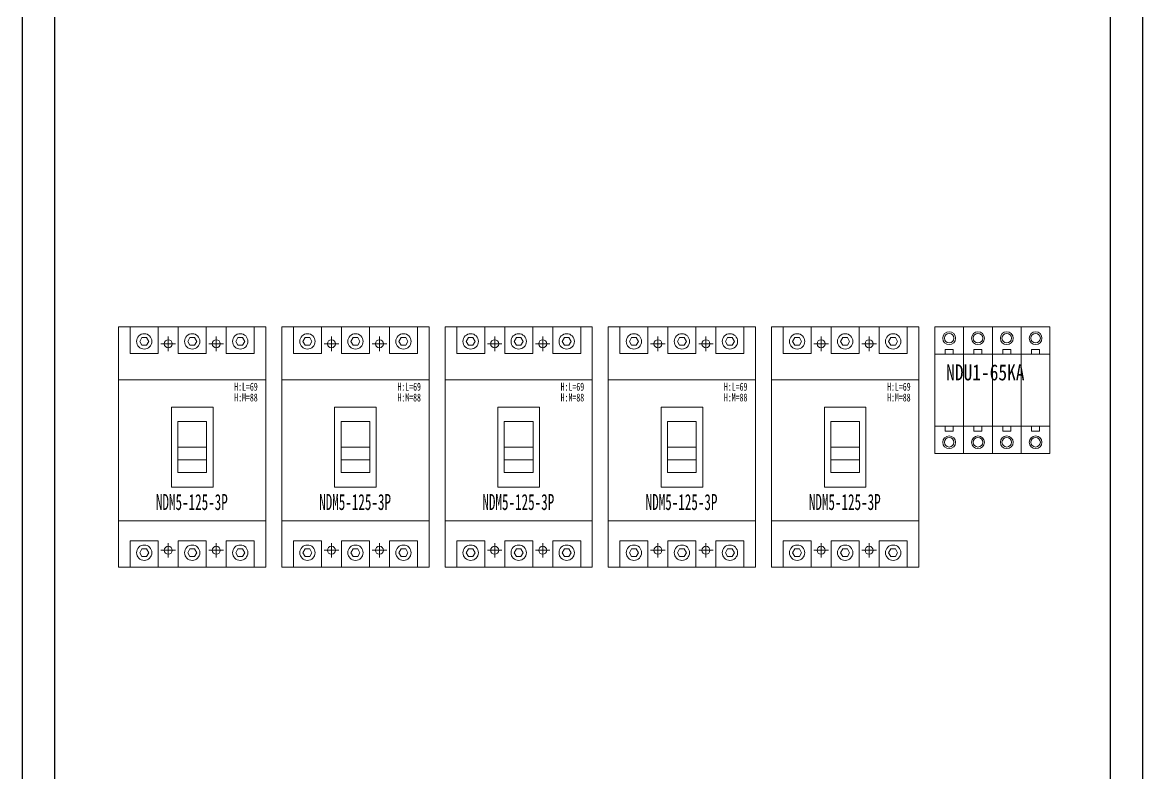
# Model space of a CAD drawing. Extents: x 347337 to 348037, y 303540 to 305540.
# Drawn here: x 347337 to 348037, y 304566 to 305036 of the extents above; entities that cross this region are included whole.
import ezdxf

# ---------------------------------------------------------------- set-up
doc = ezdxf.new("R2010")
doc.units = 0
doc.header["$MEASUREMENT"] = 0
doc.linetypes.add('DASHED', pattern=[0.75, 0.5, -0.25])
doc.layers.add('E-UNIV-NOTE', color=6, linetype='Continuous')
doc.layers.add('布置图', color=30, linetype='Continuous')
doc.layers.add('细线', color=7, linetype='Continuous', lineweight=0)
doc.styles.add('宋', font='', dxfattribs={"width": 0.7})
doc.styles.add('宋体', font='', dxfattribs={"width": 0.8})
doc.styles.get('宋').set_extended_font_data('SimSun')
doc.styles.get('宋体').set_extended_font_data('NSimSun')

# ---------------------------------------------------------------- blocks, each defined once
blk = doc.blocks.new('Manufacturer光辉PartName塑壳断路器Series125ShellFrameLimitingCurrentRemarkPartTypeMinCurrent1MaxCurrent125Poles3PMinPower0MaxPower0LibType2DelFlgfalseUpdateDate')
at = {"layer": '细线'}
for p, q in [((-19.53, 64.5), (-10.47, 64.5)), ((-15, 69.03), (-15, 59.97)), ((10.47, 64.5), (19.53, 64.5)), ((15, 69.03), (15, 59.97)), ((-15, -69.03), (-15, -59.97)), ((15, -69.03), (15, -59.97)), ((-19.53, -64.5), (-10.47, -64.5)), ((10.47, -64.5), (19.53, -64.5))]:
    blk.add_line(p, q, dxfattribs=at)
for points in [[(-46, -75), (46, -75), (46, 75), (-46, 75)], [(-38.75, 58.5), (-21.25, 58.5), (-21.25, 75), (-38.75, 75)], [(-8.75, 58.5), (8.75, 58.5), (8.75, 75), (-8.75, 75)], [(21.25, 58.5), (38.75, 58.5), (38.75, 75), (21.25, 75)], [(-46, -46), (46, -46), (46, 42), (-46, 42)], [(-13, -25), (13, -25), (13, 25), (-13, 25)], [(-9, -16), (9, -16), (9, 16), (-9, 16)], [(-9, 0), (9, 0), (9, -16), (-9, -16)], [(-9, 0), (9, 0), (9, -8), (-9, -8)], [(-38.75, -58.5), (-21.25, -58.5), (-21.25, -75), (-38.75, -75)], [(-8.75, -58.5), (8.75, -58.5), (8.75, -75), (-8.75, -75)], [(21.25, -58.5), (38.75, -58.5), (38.75, -75), (21.25, -75)]]:
    blk.add_lwpolyline(points, close=True, dxfattribs=at)
at = {"layer": '细线', "color": 7}
for points in [[(-27.19, 66), (-28.59, 68.43), (-31.41, 68.43), (-32.81, 66), (-31.41, 63.57), (-28.59, 63.57)], [(2.81, 66), (1.41, 68.43), (-1.41, 68.43), (-2.81, 66), (-1.41, 63.57), (1.41, 63.57)], [(32.81, 66), (31.41, 68.43), (28.59, 68.43), (27.19, 66), (28.59, 63.57), (31.41, 63.57)], [(-27.19, -66), (-28.59, -68.43), (-31.41, -68.43), (-32.81, -66), (-31.41, -63.57), (-28.59, -63.57)], [(2.81, -66), (1.41, -68.43), (-1.41, -68.43), (-2.81, -66), (-1.41, -63.57), (1.41, -63.57)], [(32.81, -66), (31.41, -68.43), (28.59, -68.43), (27.19, -66), (28.59, -63.57), (31.41, -63.57)]]:
    blk.add_lwpolyline(points, close=True, dxfattribs=at)
for centre in [(-30, 66), (0, 66), (30, 66), (-30, -66), (0, -66), (30, -66)]:
    blk.add_circle(centre, 4.8, dxfattribs=at)
at = {"layer": '细线'}
for centre in [(-15, 64.5), (15, 64.5), (-15, -64.5), (15, -64.5)]:
    blk.add_circle(centre, 2.5, dxfattribs=at)
at = {"layer": '细线', "color": 7, "attachment_point": 1, "style": '宋'}
for s, insert, char_height, width in [('\\pxql;{\\fFangSong_GB2312|b0|i0|c134|p49;\\W0.6;H:L=69}', (26.23, 40.19), 5, 16.7991), ('\\pxql;{\\fFangSong_GB2312|b0|i0|c134|p49;\\W0.6;H:M=88}', (26.23, 33.45), 5, 16.7991), ('\\pxql;{\\fFangSong_GB2312|b0|i0|c134|p49;\\W0.6;NDM5-125-3P}', (-22.68, -29.34), 10, 49.2649)]:
    blk.add_mtext(s, dxfattribs=dict(at, insert=insert, char_height=char_height, width=width))
blk = doc.blocks.new('Manufacturer上海良信PartName电涌保护器SeriesNDU1ShellFrameLimitingCurrentRemarkPartTypeMinCurrent0MaxCurrent0Poles4PMinPower0MaxPower0LibType3DelFlgfalseUpdateDate2023-01-0100000')
at = {"color": 7, "linetype": 'Continuous', "lineweight": 15}
for p, q in [((-18, 39.5), (-36, 39.5)), ((-36, 39.5), (-36, 22.5)), ((-18, 22.5), (-18, 39.5)), ((36, 39.5), (-18, 39.5)), ((0, 22.5), (0, 39.5)), ((18, 22.5), (18, 39.5)), ((36, 39.5), (36, 22.5)), ((-36, 22.5), (-36, -22.5)), ((-18, 22.5), (-36, 22.5)), ((-24.5, 25.5), (-29.5, 25.5)), ((-29.5, 25.5), (-29.5, 22.5)), ((-24.5, 22.5), (-24.5, 25.5)), ((-18, -22.5), (-18, 22.5)), ((36, 22.5), (-18, 22.5)), ((-6.5, 25.5), (-11.5, 25.5)), ((-11.5, 25.5), (-11.5, 22.5)), ((-6.5, 22.5), (-6.5, 25.5)), ((0, -22.5), (0, 22.5)), ((11.5, 25.5), (6.5, 25.5)), ((6.5, 25.5), (6.5, 22.5)), ((11.5, 22.5), (11.5, 25.5)), ((18, -22.5), (18, 22.5)), ((29.5, 25.5), (24.5, 25.5)), ((24.5, 25.5), (24.5, 22.5)), ((29.5, 22.5), (29.5, 25.5)), ((36, 22.5), (36, -22.5)), ((-36, -22.5), (-18, -22.5)), ((-36, -22.5), (-36, -39.5)), ((-29.5, -25.5), (-29.5, -22.5)), ((-24.5, -25.5), (-29.5, -25.5)), ((-24.5, -22.5), (-24.5, -25.5)), ((-18, -39.5), (-18, -22.5)), ((-18, -22.5), (36, -22.5)), ((-11.5, -25.5), (-11.5, -22.5)), ((-6.5, -25.5), (-11.5, -25.5)), ((-6.5, -22.5), (-6.5, -25.5)), ((0, -39.5), (0, -22.5)), ((6.5, -25.5), (6.5, -22.5)), ((11.5, -25.5), (6.5, -25.5)), ((11.5, -22.5), (11.5, -25.5)), ((18, -39.5), (18, -22.5)), ((24.5, -25.5), (24.5, -22.5)), ((29.5, -25.5), (24.5, -25.5)), ((29.5, -22.5), (29.5, -25.5)), ((36, -22.5), (36, -39.5)), ((-36, -39.5), (-18, -39.5)), ((-18, -39.5), (36, -39.5))]:
    blk.add_line(p, q, dxfattribs=at)
for centre, radius in [((-27, 32.5), 4), ((-27, 32.5), 3), ((-9, 32.5), 4), ((-9, 32.5), 3), ((9, 32.5), 4), ((9, 32.5), 3), ((27, 32.5), 4), ((27, 32.5), 3), ((-27, -32.5), 4), ((-27, -32.5), 3), ((-9, -32.5), 4), ((-9, -32.5), 3), ((9, -32.5), 4), ((9, -32.5), 3), ((27, -32.5), 4), ((27, -32.5), 3)]:
    blk.add_circle(centre, radius, dxfattribs=at)
at = {"layer": 'E-UNIV-NOTE', "style": '宋体', "width": 0.8}
blk.add_text('NDU1-65KA', height=10, dxfattribs=at).set_placement((-28.89, 6.15))

msp = doc.modelspace()

# ---------------------------------------------------------------- linework, layer by layer
at = {"color": 2}
for points in [[(347336.66, 305540.38), (347356.66, 305540.38), (347356.66, 303540.38), (347336.66, 303540.38)], [(348016.66, 305540.38), (348036.66, 305540.38), (348036.66, 303540.38), (348016.66, 303540.38)]]:
    msp.add_lwpolyline(points, close=True, dxfattribs=at)
at = {"layer": '布置图', "linetype": 'DASHED'}
msp.add_lwpolyline([(347336.66, 305540.38), (348036.66, 305540.38), (348036.66, 303540.38), (347336.66, 303540.38)], close=True, dxfattribs=at)

# ---------------------------------------------------------------- block references
for name, p in [('Manufacturer光辉PartName塑壳断路器Series125ShellFrameLimitingCurrentRemarkPartTypeMinCurrent1MaxCurrent125Poles3PMinPower0MaxPower0LibType2DelFlgfalseUpdateDate', (347442.78, 304770.38)), ('Manufacturer光辉PartName塑壳断路器Series125ShellFrameLimitingCurrentRemarkPartTypeMinCurrent1MaxCurrent125Poles3PMinPower0MaxPower0LibType2DelFlgfalseUpdateDate', (347544.78, 304770.38)), ('Manufacturer光辉PartName塑壳断路器Series125ShellFrameLimitingCurrentRemarkPartTypeMinCurrent1MaxCurrent125Poles3PMinPower0MaxPower0LibType2DelFlgfalseUpdateDate', (347646.78, 304770.38)), ('Manufacturer光辉PartName塑壳断路器Series125ShellFrameLimitingCurrentRemarkPartTypeMinCurrent1MaxCurrent125Poles3PMinPower0MaxPower0LibType2DelFlgfalseUpdateDate', (347748.78, 304770.38)), ('Manufacturer光辉PartName塑壳断路器Series125ShellFrameLimitingCurrentRemarkPartTypeMinCurrent1MaxCurrent125Poles3PMinPower0MaxPower0LibType2DelFlgfalseUpdateDate', (347850.78, 304770.38)), ('Manufacturer上海良信PartName电涌保护器SeriesNDU1ShellFrameLimitingCurrentRemarkPartTypeMinCurrent0MaxCurrent0Poles4PMinPower0MaxPower0LibType3DelFlgfalseUpdateDate2023-01-0100000', (347942.78, 304805.88))]:
    msp.add_blockref(name, p)

doc.saveas('drawing.dxf')
